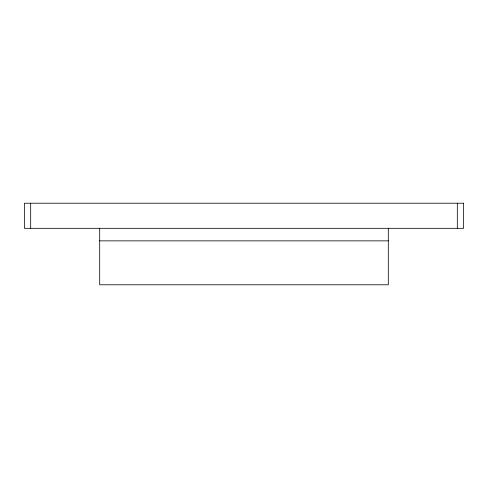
<?xml version="1.0" encoding="UTF-8"?>
<svg xmlns="http://www.w3.org/2000/svg" width="488" height="488" viewBox="0 0 488 488"><rect width="100%" height="100%" fill="white"/><g stroke="black" fill="none" stroke-linecap="round" stroke-linejoin="round"><path stroke-width="0.73" d="M99.692 240.865L388.308 240.865M457.323 203.215L457.323 228.317M388.308 228.317L388.308 284.785L99.692 284.785L99.692 228.317M30.677 203.215L30.677 228.317M463.6 203.215L24.4 203.215L24.4 228.317L463.6 228.317L463.6 203.215"/></g></svg>
